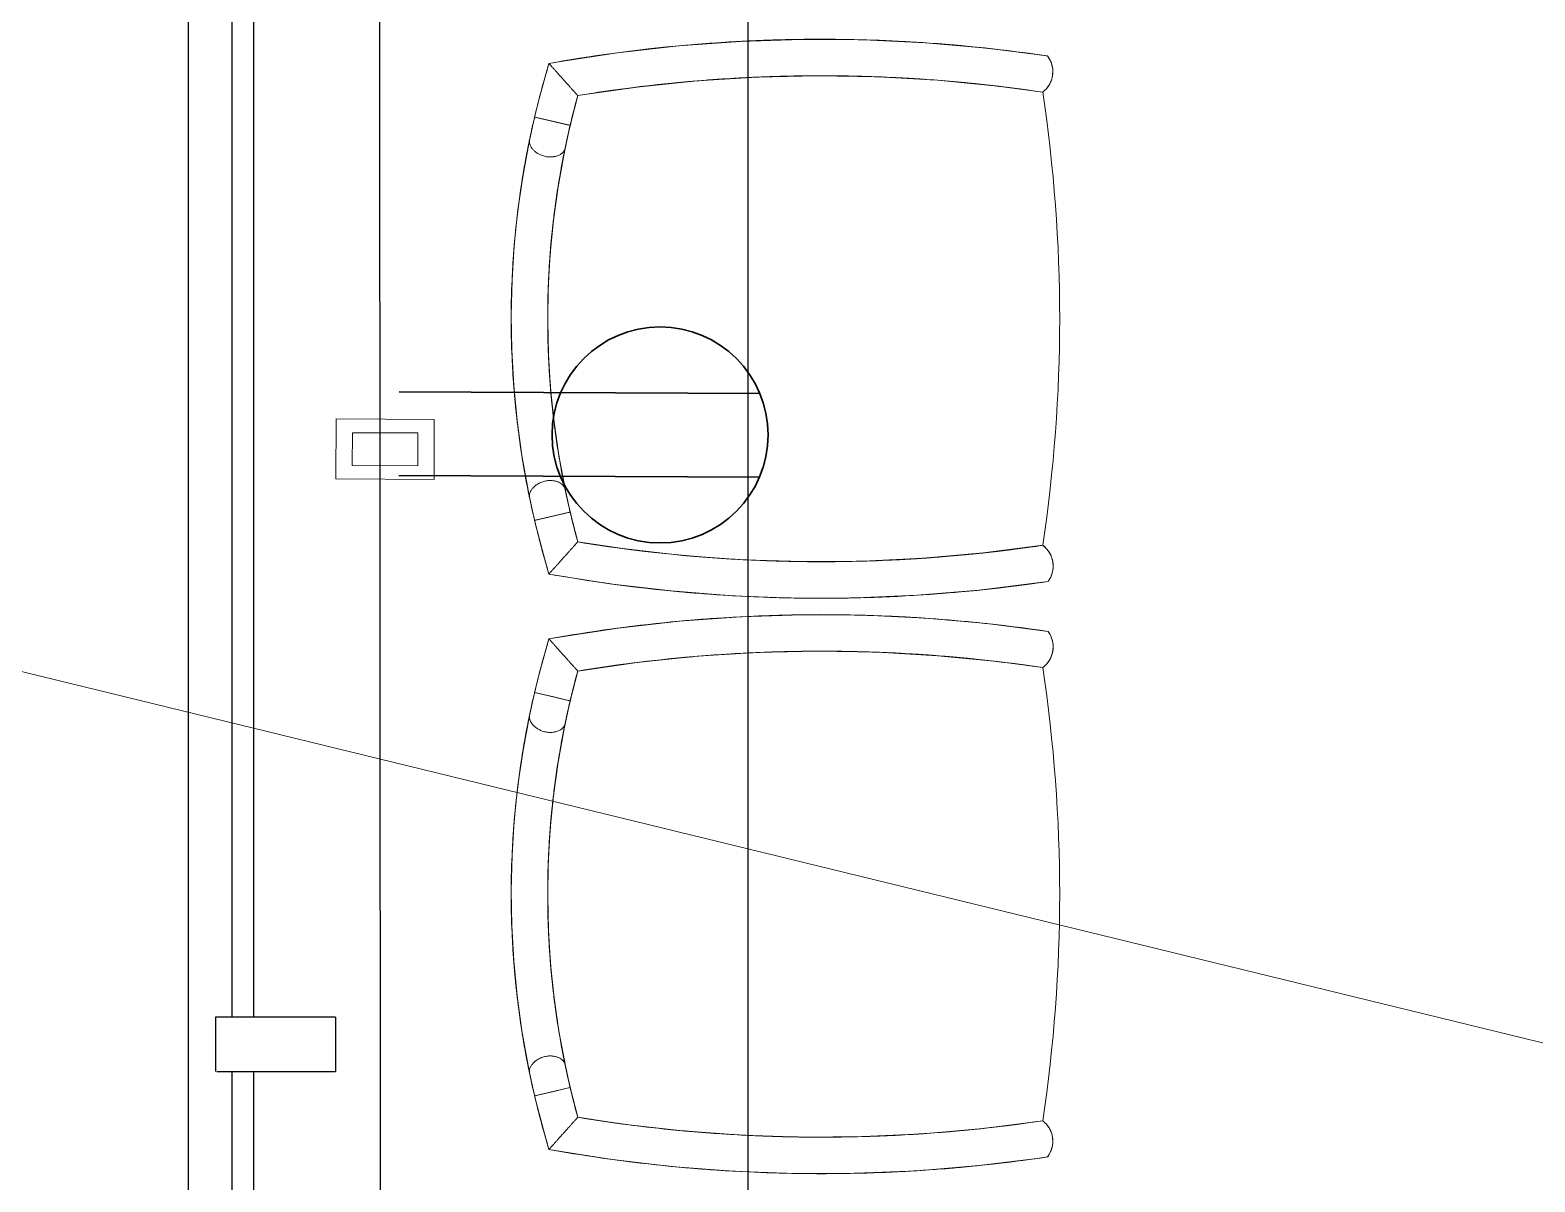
# Model space of a CAD drawing. Header units: inches. Extents: x 25273 to 28081, y 11840 to 13753.
# Drawn here: x 25495.3 to 25564.3, y 12179.2 to 12232 of the extents above; entities that cross this region are included whole.
import ezdxf
from ezdxf.xclip import XClip

# ---------------------------------------------------------------- set-up
doc = ezdxf.new("R2010")
doc.units = ezdxf.units.IN
doc.header["$MEASUREMENT"] = 0
doc.header["$XCLIPFRAME"] = 2
doc.linetypes.add('L1$0$Plaza America BA02$0$CENTER2', pattern=[1.125, 0.75, -0.125, 0.125, -0.125])
doc.linetypes.add('L1$0$SAG 02ATL Ste230PHII$0$CENTER2', pattern=[1.125, 0.75, -0.125, 0.125, -0.125])
for name, color, linetype in [('L1$0$A-Glaz', 92, 'Continuous'), ('L1$0$Plaza America BA02$0$A-Column grid', 252, 'L1$0$Plaza America BA02$0$CENTER2'), ('L1$0$SAG 02ATL Ste230PHII$0$A-Column grid', 252, 'L1$0$SAG 02ATL Ste230PHII$0$CENTER2')]:
    doc.layers.add(name, color=color, linetype=linetype)
for name, color, linetype, lineweight in [('X1$0$A-ANNO-KEYN', 231, 'Continuous', 9), ('X1$0$A-ANNO-NOTE', 131, 'Continuous', 30), ('X1$0$E-ELEC-FIXT', 91, 'Continuous', 9), ('X1$0$I-FURN', 30, 'Continuous', 9), ('X1$0$Plaza America_Tower 1_2nd Floor -REVIT_dwg', 8, 'Continuous', 9)]:
    doc.layers.add(name, color=color, linetype=linetype, lineweight=lineweight)

# ---------------------------------------------------------------- blocks, each defined once
blk = doc.blocks.new('L1')
at = {"layer": 'L1$0$A-Glaz'}
for p, q in [((25502.574, 12295.168), (25502.568, 12150.418)), ((25511.319, 12295.168), (25511.383, 12150.416)), ((25504.574, 12258.793), (25504.574, 12186.793)), ((25505.574, 12258.793), (25505.574, 12186.793)), ((25503.824, 12186.793), (25503.825, 12184.291)), ((25509.324, 12186.793), (25503.824, 12186.793)), ((25509.324, 12186.793), (25509.324, 12184.293)), ((25503.888, 12184.291), (25509.324, 12184.293)), ((25504.574, 12184.292), (25504.574, 12153.418)), ((25505.574, 12184.292), (25505.574, 12153.418))]:
    blk.add_line(p, q, dxfattribs=at)
at = {"layer": 'L1$0$Plaza America BA02$0$A-Column grid'}
blk.add_line((25528.227, 13666.962), (25528.227, 12048.881), dxfattribs=at)
at = {"layer": 'L1$0$SAG 02ATL Ste230PHII$0$A-Column grid', "linetype": 'Continuous'}
blk.add_line((25528.227, 13666.962), (25528.227, 12048.881), dxfattribs=at)
blk = doc.blocks.new('X1$0$F-Chairs1 - Side 05-V53-FIRST FLOOR POWER _ SIGNAL')
at = {"layer": 'X1$0$I-FURN'}
for p, q in [((-9.196, -1.062), (-9.242, -1.073)), ((-8.858, -2.702), (-9.242, -1.073)), ((-9.242, -1.073), (-9.05, -1.887)), ((-9.235, -1.101), (-8.865, -2.674)), ((-8.865, -2.674), (-9.235, -1.101)), ((9.242, -1.073), (8.858, -2.702)), ((9.235, -1.101), (8.863, -2.681)), ((8.863, -2.681), (9.235, -1.101)), ((9.05, -1.887), (9.242, -1.073)), ((9.242, -1.073), (9.196, -1.062)), ((-9.05, -1.887), (-8.865, -2.674)), ((-2.015, -1.726), (-2.068, -1.729)), ((-2.068, -1.729), (-2.015, -1.726)), ((-1.939, -1.722), (-1.877, -1.719)), ((1.877, -1.719), (1.939, -1.722)), ((2.068, -1.729), (2.015, -1.726)), ((2.015, -1.726), (2.068, -1.729)), ((8.863, -2.681), (9.05, -1.887)), ((-10.224, -3.05), (-8.858, -2.702)), ((-8.865, -2.674), (-8.858, -2.702)), ((8.858, -2.702), (8.863, -2.681)), ((8.858, -2.702), (10.224, -3.05)), ((10.988, -18.669), (10.988, -18.666)), ((10.988, -18.666), (10.988, -18.669))]:
    blk.add_line(p, q, dxfattribs=at)
at = {"layer": 'X1$0$I-FURN', "flags": 128}
for points in [[(8.177, -0.838), (6.591, -0.542), (4.995, -0.31), (3.39, -0.143), (1.78, -0.039), (0.167, 0), (-1.446, -0.026), (-3.056, -0.116), (-4.662, -0.27), (-6.261, -0.489), (-7.849, -0.771), (-8.177, -0.838)], [(-9.242, -1.073), (-10.804, -1.474), (-11.695, -1.733)], [(11.695, -1.733), (10.142, -1.296), (9.242, -1.073)], [(-11.695, -1.733), (-12.139, -4.522), (-12.47, -7.326), (-12.689, -10.142), (-12.795, -12.964), (-12.788, -15.788), (-12.669, -18.609), (-12.436, -21.424), (-12.091, -24.227), (-12.036, -24.605)], [(-7.794, -2.467), (-6.273, -2.186), (-4.743, -1.965), (-3.205, -1.806), (-1.661, -1.709), (-0.115, -1.673), (1.431, -1.7), (2.975, -1.788), (4.514, -1.938), (6.046, -2.149), (7.568, -2.421), (7.794, -2.467)], [(12.04, -24.579), (12.399, -21.778), (12.645, -18.965), (12.779, -16.144), (12.8, -13.32), (12.708, -10.498), (12.504, -7.681), (12.187, -4.875), (11.757, -2.084), (11.695, -1.733)], [(-10.381, -24.358), (-10.732, -21.624), (-10.974, -18.877), (-11.106, -16.123), (-11.128, -13.366), (-11.039, -10.611), (-10.84, -7.861), (-10.531, -5.121), (-10.224, -3.05)], [(10.224, -3.05), (10.616, -5.779), (10.898, -8.521), (11.07, -11.273), (11.132, -14.029), (11.084, -16.786), (10.926, -19.539), (10.658, -22.283), (10.381, -24.358)], [(-12.036, -24.605), (-12.011, -24.623), (-11.94, -24.669), (-11.833, -24.726), (-11.696, -24.78), (-11.533, -24.821), (-11.35, -24.838), (-11.157, -24.825)], [(-11.157, -24.825), (-10.968, -24.781), (-10.798, -24.711), (-10.654, -24.625), (-10.539, -24.533), (-10.454, -24.448), (-10.4, -24.383), (-10.381, -24.358)], [(10.381, -24.358), (10.4, -24.383), (10.454, -24.446), (10.54, -24.529), (10.655, -24.619), (10.8, -24.703), (10.97, -24.77), (11.158, -24.812)], [(11.158, -24.812), (11.352, -24.823), (11.536, -24.804), (11.699, -24.761), (11.836, -24.705), (11.943, -24.646), (12.014, -24.598), (12.04, -24.579)]]:
    blk.add_lwpolyline(points, dxfattribs=at)
at = {"layer": 'X1$0$I-FURN'}
for centre, radius, start, end in [((0, -40.335), 40.335, 73.14459, 106.85541), ((0, -40.335), 40.335, 99.35377, 101.59885), ((0, -40.335), 40.335, 97.51775, 99.35377), ((0, -40.335), 40.335, 93.39404, 97.51775), ((0, -40.335), 40.335, 92.51187, 93.39404), ((0, -40.335), 40.335, 87.48813, 92.51187), ((0, -40.335), 40.335, 86.60596, 87.48813), ((0, -40.335), 40.335, 82.48225, 86.60596), ((0, -40.335), 40.335, 80.64623, 82.48225), ((0, -40.335), 40.335, 78.40115, 80.64623), ((0, -40.335), 40.335, 103.24546, 106.85541), ((0, -40.335), 40.335, 102.9888, 103.17895), ((0, -40.335), 40.335, 102.67749, 102.98789), ((0, -40.335), 40.335, 102.24868, 102.6744), ((0, -40.335), 40.335, 101.65333, 102.18837), ((0, -40.335), 40.335, 77.81163, 78.34667), ((0, -40.335), 40.335, 77.3256, 77.75132), ((0, -40.335), 40.335, 77.01211, 77.32251), ((0, -40.335), 40.335, 76.82105, 77.0112), ((0, -40.335), 40.335, 73.14459, 76.75454), ((57.799, -14.206), 70.605, 169.82435, 179.00397), ((57.799, -14.206), 70.605, 169.82435, 173.55311), ((0, -40.335), 38.662, 74.66605, 105.33395), ((0, -40.335), 38.662, 98.14781, 98.34809), ((0, -40.335), 38.662, 98.14781, 98.34809), ((0, -40.335), 38.662, 97.67378, 98.30817), ((0, -40.335), 38.662, 94.04497, 98.14781), ((0, -40.335), 38.662, 94.04497, 98.14781), ((0, -40.335), 38.662, 97.50128, 97.67378), ((0, -40.335), 38.662, 96.83662, 97.50128), ((0, -40.335), 38.662, 94.28666, 96.83662), ((0, -40.335), 38.662, 93.73147, 94.28666), ((0, -40.335), 38.662, 93.117, 94.04497), ((0, -40.335), 38.662, 93.117, 94.04497), ((0, -40.335), 38.662, 93.09719, 93.73147), ((0, -40.335), 38.662, 92.87471, 93.08387), ((0, -40.335), 38.662, 92.75495, 92.98747), ((0, -40.335), 38.662, 92.75495, 92.98747), ((0, -40.335), 38.662, 92.65774, 92.78248), ((0, -40.335), 38.662, 87.24505, 92.75495), ((0, -40.335), 38.662, 87.24505, 92.75495), ((0, -40.335), 38.662, 92.49858, 92.63985), ((0, -40.335), 38.662, 87.51483, 92.48517), ((0, -40.335), 38.662, 87.36015, 87.50142), ((0, -40.335), 38.662, 87.21752, 87.34226), ((0, -40.335), 38.662, 87.01253, 87.24505), ((0, -40.335), 38.662, 87.01253, 87.24505), ((0, -40.335), 38.662, 86.95082, 87.10394), ((0, -40.335), 38.662, 86.26853, 86.90281), ((0, -40.335), 38.662, 85.95503, 86.883), ((0, -40.335), 38.662, 85.95503, 86.883), ((0, -40.335), 38.662, 85.71334, 86.26853), ((0, -40.335), 38.662, 81.85219, 85.95503), ((0, -40.335), 38.662, 81.85219, 85.95503), ((0, -40.335), 38.662, 83.16338, 85.71334), ((0, -40.335), 38.662, 82.49872, 83.16338), ((0, -40.335), 38.662, 82.32622, 82.49872), ((0, -40.335), 38.662, 81.69183, 82.32622), ((0, -40.335), 38.662, 81.65191, 81.85219), ((0, -40.335), 38.662, 81.65191, 81.85219), ((-57.799, -14.206), 70.605, 0.99603, 10.17565), ((-57.799, -14.206), 70.605, 6.451, 10.17565), ((0, -40.335), 38.662, 100.11219, 105.33395), ((0, -40.335), 38.662, 100.11219, 105.33395), ((0, -40.335), 38.662, 103.24546, 105.33395), ((0, -40.335), 38.662, 100.71668, 103.24546), ((0, -40.335), 38.662, 99.32865, 100.71668), ((0, -40.335), 38.662, 99.58009, 100.11219), ((0, -40.335), 38.662, 99.58009, 100.11219), ((0, -40.335), 38.662, 99.32602, 99.58009), ((0, -40.335), 38.662, 99.32602, 99.58009), ((0, -40.335), 38.662, 98.91035, 99.32865), ((0, -40.335), 38.662, 98.97244, 99.32602), ((0, -40.335), 38.662, 99.20037, 99.32602), ((0, -40.335), 38.662, 98.97244, 99.20037), ((0, -40.335), 38.662, 98.34809, 98.97244), ((0, -40.335), 38.662, 98.34809, 98.97244), ((0, -40.335), 38.662, 98.63318, 98.91035), ((0, -40.335), 38.662, 98.30817, 98.63318), ((0, -40.335), 38.662, 81.36682, 81.69183), ((0, -40.335), 38.662, 81.02756, 81.65191), ((0, -40.335), 38.662, 81.02756, 81.65191), ((0, -40.335), 38.662, 81.08965, 81.36682), ((0, -40.335), 38.662, 80.67135, 81.08965), ((0, -40.335), 38.662, 80.67398, 81.02756), ((0, -40.335), 38.662, 80.79963, 81.02756), ((0, -40.335), 38.662, 80.67398, 80.79963), ((0, -40.335), 38.662, 80.41991, 80.67398), ((0, -40.335), 38.662, 80.41991, 80.67398), ((0, -40.335), 38.662, 79.28332, 80.67135), ((0, -40.335), 38.662, 79.88781, 80.41991), ((0, -40.335), 38.662, 79.88781, 80.41991), ((0, -40.335), 38.662, 74.66605, 79.88781), ((0, -40.335), 38.662, 74.66605, 79.88781), ((0, -40.335), 38.662, 76.75454, 79.28332), ((0, -40.335), 38.662, 74.66605, 76.75454), ((57.799, -14.206), 68.932, 170.68555, 178.94943), ((57.799, -14.206), 68.932, 170.68555, 174.96828), ((57.799, -14.206), 68.932, 170.68555, 174.81749), ((57.799, -14.206), 68.932, 170.68555, 174.79891), ((-57.799, -14.206), 68.932, 1.05057, 9.31445), ((-57.799, -14.206), 68.932, 5.03172, 9.31445), ((-57.799, -14.206), 68.932, 5.03172, 9.31445), ((-57.799, -14.206), 68.932, 5.20087, 9.31445), ((57.799, -14.206), 70.605, 173.55332, 177.28193), ((-57.799, -14.206), 70.605, 2.72629, 6.4509), ((57.799, -14.206), 68.932, 174.98081, 176.40402), ((57.799, -14.206), 68.932, 174.98081, 176.40402), ((57.799, -14.206), 68.932, 174.98038, 175.13107), ((57.799, -14.206), 68.932, 174.80686, 174.98038), ((57.799, -14.206), 68.932, 174.81749, 174.96828), ((-57.799, -14.206), 68.932, 5.01953, 5.19293), ((-57.799, -14.206), 68.932, 4.86871, 5.01953), ((-57.799, -14.206), 68.932, 3.59598, 5.01919), ((-57.799, -14.206), 68.932, 3.59598, 5.01919), ((57.799, -14.206), 68.932, 175.13146, 176.40416), ((-57.799, -14.206), 68.932, 3.59571, 4.86854), ((57.799, -14.206), 68.932, 176.40402, 178.94943), ((57.799, -14.206), 68.932, 176.40402, 178.94943), ((57.799, -14.206), 68.932, 176.40416, 178.92047), ((-57.799, -14.206), 68.932, 1.85643, 3.59598), ((-57.799, -14.206), 68.932, 1.85643, 3.59598), ((-57.799, -14.206), 68.932, 1.40712, 3.59571), ((57.799, -14.206), 70.605, 177.28228, 178.87472), ((-57.799, -14.206), 70.605, 359.00156, 2.72616), ((-57.799, -14.206), 68.932, 1.34675, 1.85643), ((-57.799, -14.206), 68.932, 1.34675, 1.85643), ((57.799, -14.206), 70.605, 178.90345, 181.01076), ((57.799, -14.206), 70.605, 179.00397, 188.46918), ((57.799, -14.206), 68.932, 178.94943, 188.46918), ((57.799, -14.206), 68.932, 178.94943, 179.25127), ((57.799, -14.206), 68.932, 178.94943, 179.25127), ((57.799, -14.206), 68.932, 178.96994, 179.25042), ((-57.799, -14.206), 68.932, 351.53082, 1.05057), ((-57.799, -14.206), 68.932, 1.07911, 1.40712), ((-57.799, -14.206), 68.932, 1.05057, 1.34675), ((-57.799, -14.206), 68.932, 1.05057, 1.34675), ((-57.799, -14.206), 68.932, 0.88116, 1.05057), ((-57.799, -14.206), 68.932, 0.88116, 1.05057), ((-57.799, -14.206), 68.932, 0.74938, 1.02966), ((-57.799, -14.206), 70.605, 351.53082, 0.99603), ((57.799, -14.206), 68.932, 179.25127, 182.33188), ((57.799, -14.206), 68.932, 179.25127, 182.33188), ((57.799, -14.206), 68.932, 179.57736, 179.70845), ((57.799, -14.206), 68.932, 179.25042, 179.54756), ((-57.799, -14.206), 68.932, 0.74873, 0.84895), ((-57.799, -14.206), 68.932, 0.74873, 0.84895), ((-57.799, -14.206), 68.932, 0.42286, 0.74938), ((-57.799, -14.206), 68.932, 0.19122, 0.74873), ((-57.799, -14.206), 68.932, 0.19122, 0.74873), ((-57.799, -14.206), 68.932, 359.73817, 0.42264), ((57.799, -14.206), 68.932, 179.70845, 182.3298), ((-57.799, -14.206), 68.932, 357.66812, 0.19122), ((-57.799, -14.206), 68.932, 357.66812, 0.19122), ((-57.799, -14.206), 68.932, 357.66849, 359.73817), ((57.799, -14.206), 70.605, 181.01125, 184.73961), ((-57.799, -14.206), 70.605, 355.27682, 359.00142), ((57.799, -14.206), 68.932, 182.3298, 183.71161), ((57.799, -14.206), 68.932, 182.33188, 183.62751), ((57.799, -14.206), 68.932, 182.33188, 183.62751), ((-57.799, -14.206), 68.932, 356.28775, 357.66849), ((-57.799, -14.206), 68.932, 356.32675, 357.66812), ((-57.799, -14.206), 68.932, 356.32675, 357.66812), ((57.799, -14.206), 68.932, 183.62751, 183.85438), ((57.799, -14.206), 68.932, 183.62751, 183.85438), ((57.799, -14.206), 68.932, 183.72166, 183.85993), ((57.799, -14.206), 68.932, 183.86069, 188.46918), ((57.799, -14.206), 68.932, 183.86069, 188.46918), ((57.799, -14.206), 68.932, 183.86444, 184.02236), ((57.799, -14.206), 68.932, 184.02327, 184.2414), ((57.799, -14.206), 68.932, 184.2414, 188.46918), ((-57.799, -14.206), 68.932, 351.53082, 356.13931), ((-57.799, -14.206), 68.932, 351.53082, 356.13931), ((-57.799, -14.206), 68.932, 351.53082, 355.97673), ((-57.799, -14.206), 68.932, 355.97699, 356.13974), ((-57.799, -14.206), 68.932, 356.13974, 356.27773), ((-57.799, -14.206), 68.932, 356.13931, 356.25766), ((-57.799, -14.206), 68.932, 356.13931, 356.25766), ((57.799, -14.206), 70.605, 184.74021, 188.46918), ((-57.799, -14.206), 70.605, 351.55193, 355.27667), ((-11.331, -23.657), 1.181, 233.3697, 323.56865), ((-11.331, -23.657), 1.181, 234.77955, 238.71788), ((-11.331, -23.657), 1.181, 238.72535, 244.75805), ((-11.331, -23.657), 1.181, 247.19774, 251.83552), ((-11.331, -23.657), 1.181, 251.85542, 258.06389), ((-11.331, -23.657), 1.181, 260.1402, 269.05973), ((-11.331, -23.657), 1.181, 274.08568, 278.51039), ((-11.331, -23.657), 1.181, 278.52817, 282.86212), ((-11.331, -23.657), 1.181, 287.97577, 296.86899), ((-11.331, -23.657), 1.181, 298.8314, 305.14921), ((-11.331, -23.657), 1.181, 305.17348, 309.73653), ((-11.331, -23.657), 1.181, 312.22703, 318.25956), ((-11.331, -23.657), 1.181, 318.27425, 322.17824), ((0, 44.544), 69.68, 261.43212, 278.56788), ((0, 44.544), 69.68, 261.43212, 278.56788), ((0, 44.544), 69.68, 261.43212, 278.56788), ((11.32, -23.642), 1.181, 217.31497, 307.52747), ((11.32, -23.642), 1.181, 218.68488, 222.53793), ((11.32, -23.642), 1.181, 222.53959, 228.51109), ((11.32, -23.642), 1.181, 231.17288, 235.54281), ((11.32, -23.642), 1.181, 235.54981, 243.08997), ((11.32, -23.642), 1.181, 243.80536, 252.68118), ((11.32, -23.642), 1.181, 257.97688, 262.10711), ((11.32, -23.642), 1.181, 262.11736, 266.80391), ((11.32, -23.642), 1.181, 271.6031, 280.54776), ((11.32, -23.642), 1.181, 282.95037, 288.86495), ((11.32, -23.642), 1.181, 288.88336, 293.73193), ((11.32, -23.642), 1.181, 295.98563, 302.08638), ((11.32, -23.642), 1.181, 302.10845, 306.09567)]:
    blk.add_arc(centre, radius, start, end, dxfattribs=at)
for points, knots in [([(-9.242, -1.073), (-9.241, -1.073), (-9.21, -1.066), (-9.058, -1.03), (-8.742, -0.958), (-8.385, -0.881), (-8.177, -0.838)], [0, 0, 0, 0, 0.2, 0.4, 0.7, 1, 1, 1, 1]), ([(-8.177, -0.838), (-8.11, -0.825), (-8.002, -0.838), (-7.863, -0.912), (-7.786, -0.97), (-7.727, -1.022), (-7.68, -1.072), (-7.644, -1.116), (-7.61, -1.163), (-7.567, -1.227), (-7.521, -1.312), (-7.483, -1.399), (-7.452, -1.494), (-7.428, -1.594), (-7.415, -1.685), (-7.41, -1.768), (-7.412, -1.846), (-7.419, -1.921), (-7.429, -1.991), (-7.445, -2.056), (-7.465, -2.119), (-7.489, -2.177), (-7.523, -2.247), (-7.574, -2.323), (-7.665, -2.417), (-7.74, -2.455), (-7.794, -2.467)], [-1, -1, -1, -1, -0.861111, -0.791667, -0.756944, -0.722222, -0.6875, -0.670139, -0.652778, -0.618056, -0.583333, -0.548611, -0.513889, -0.479167, -0.444444, -0.416667, -0.388889, -0.361111, -0.333333, -0.305556, -0.277778, -0.25, -0.222222, -0.166667, -0.111111, 0, 0, 0, 0]), ([(7.794, -2.467), (7.727, -2.453), (7.635, -2.398), (7.539, -2.275), (7.495, -2.191), (7.465, -2.119), (7.444, -2.054), (7.431, -1.999), (7.422, -1.942), (7.413, -1.865), (7.41, -1.768), (7.416, -1.673), (7.432, -1.574), (7.458, -1.474), (7.488, -1.387), (7.521, -1.312), (7.558, -1.244), (7.598, -1.18), (7.639, -1.122), (7.682, -1.07), (7.727, -1.023), (7.774, -0.98), (7.836, -0.931), (7.915, -0.882), (8.039, -0.832), (8.123, -0.827), (8.177, -0.838)], [-1, -1, -1, -1, -0.861111, -0.791667, -0.756944, -0.722222, -0.6875, -0.670139, -0.652778, -0.618056, -0.583333, -0.548611, -0.513889, -0.479167, -0.444444, -0.416667, -0.388889, -0.361111, -0.333333, -0.305556, -0.277778, -0.25, -0.222222, -0.166667, -0.111111, 0, 0, 0, 0]), ([(8.177, -0.838), (8.316, -0.866), (8.567, -0.92), (8.914, -0.997), (9.173, -1.057), (9.24, -1.073), (9.242, -1.073)], [0, 0, 0, 0, 0.2, 0.4, 0.7, 1, 1, 1, 1]), ([(-11.695, -1.733), (-11.696, -1.734), (-11.686, -1.742), (-11.654, -1.77), (-11.617, -1.803), (-11.584, -1.832), (-11.546, -1.866), (-11.511, -1.897), (-11.481, -1.923), (-11.451, -1.95), (-11.41, -1.987), (-11.359, -2.033), (-11.306, -2.08), (-11.251, -2.129), (-11.194, -2.18), (-11.137, -2.232), (-11.078, -2.284), (-11.018, -2.336), (-10.959, -2.39), (-10.9, -2.443), (-10.841, -2.495), (-10.782, -2.548), (-10.725, -2.6), (-10.669, -2.651), (-10.613, -2.699), (-10.56, -2.747), (-10.509, -2.793), (-10.461, -2.837), (-10.416, -2.877), (-10.374, -2.914), (-10.336, -2.948), (-10.303, -2.979), (-10.275, -3.004), (-10.253, -3.023), (-10.231, -3.042), (-10.224, -3.049), (-10.224, -3.05)], [-1, -1, -1, -1, -0.944444, -0.888889, -0.861111, -0.833333, -0.805556, -0.777778, -0.763889, -0.75, -0.722222, -0.694444, -0.666667, -0.638889, -0.611111, -0.583333, -0.555556, -0.527778, -0.5, -0.472222, -0.444444, -0.416667, -0.388889, -0.361111, -0.333333, -0.305556, -0.277778, -0.25, -0.222222, -0.194444, -0.166667, -0.138889, -0.111111, -0.083333, -0.055556, 0, 0, 0, 0]), ([(10.224, -3.05), (10.224, -3.049), (10.231, -3.042), (10.253, -3.023), (10.275, -3.004), (10.303, -2.979), (10.336, -2.948), (10.374, -2.914), (10.409, -2.883), (10.438, -2.857), (10.469, -2.83), (10.509, -2.793), (10.56, -2.747), (10.613, -2.699), (10.669, -2.651), (10.725, -2.6), (10.782, -2.548), (10.841, -2.495), (10.9, -2.443), (10.959, -2.389), (11.018, -2.336), (11.078, -2.284), (11.137, -2.231), (11.194, -2.18), (11.251, -2.129), (11.306, -2.08), (11.359, -2.033), (11.41, -1.987), (11.459, -1.943), (11.504, -1.903), (11.546, -1.866), (11.584, -1.832), (11.617, -1.803), (11.654, -1.77), (11.686, -1.742), (11.696, -1.734), (11.695, -1.733)], [-1, -1, -1, -1, -0.944444, -0.916667, -0.888889, -0.861111, -0.833333, -0.805556, -0.777778, -0.763889, -0.75, -0.722222, -0.694444, -0.666667, -0.638889, -0.611111, -0.583333, -0.555556, -0.527778, -0.5, -0.472222, -0.444444, -0.416667, -0.388889, -0.361111, -0.333333, -0.305556, -0.277778, -0.25, -0.222222, -0.194444, -0.166667, -0.138889, -0.111111, -0.055556, 0, 0, 0, 0]), ([(-7.794, -2.467), (-7.932, -2.495), (-8.183, -2.549), (-8.53, -2.626), (-8.79, -2.686), (-8.857, -2.701), (-8.858, -2.702)], [0, 0, 0, 0, 0.2, 0.4, 0.7, 1, 1, 1, 1]), ([(8.858, -2.702), (8.857, -2.701), (8.827, -2.694), (8.674, -2.659), (8.359, -2.587), (8.002, -2.51), (7.794, -2.467)], [0, 0, 0, 0, 0.2, 0.4, 0.7, 1, 1, 1, 1])]:
    blk.add_open_spline(points, degree=3, knots=knots, dxfattribs=at)
blk = doc.blocks.new('X1$0$F-Chairs1 - Side 05-V54-FIRST FLOOR POWER _ SIGNAL')
at = {"layer": 'X1$0$I-FURN'}
for p, q in [((10.988, 18.666), (10.988, 18.669)), ((10.988, 18.669), (10.988, 18.666)), ((-8.858, 2.702), (-10.224, 3.05)), ((10.224, 3.05), (8.858, 2.702)), ((-9.242, 1.073), (-8.858, 2.702)), ((-8.865, 2.674), (-9.235, 1.101)), ((-9.235, 1.101), (-8.865, 2.674)), ((-8.865, 2.674), (-9.05, 1.887)), ((-8.858, 2.702), (-8.865, 2.674)), ((8.863, 2.681), (8.858, 2.702)), ((8.858, 2.702), (9.242, 1.073)), ((9.05, 1.887), (8.863, 2.681)), ((8.863, 2.681), (9.235, 1.101)), ((9.235, 1.101), (8.863, 2.681)), ((-9.05, 1.887), (-9.242, 1.073)), ((-2.068, 1.729), (-2.015, 1.726)), ((-2.015, 1.726), (-2.068, 1.729)), ((-1.877, 1.719), (-1.939, 1.722)), ((1.939, 1.722), (1.877, 1.719)), ((2.015, 1.726), (2.068, 1.729)), ((2.068, 1.729), (2.015, 1.726)), ((9.242, 1.073), (9.05, 1.887)), ((-9.242, 1.073), (-9.196, 1.062)), ((9.196, 1.062), (9.242, 1.073))]:
    blk.add_line(p, q, dxfattribs=at)
at = {"layer": 'X1$0$I-FURN', "flags": 128}
for points in [[(-11.157, 24.825), (-11.35, 24.838), (-11.533, 24.821), (-11.696, 24.78), (-11.833, 24.726), (-11.94, 24.669), (-12.011, 24.623), (-12.036, 24.605)], [(-12.036, 24.605), (-12.396, 21.804), (-12.644, 18.991), (-12.779, 16.17), (-12.801, 13.346), (-12.71, 10.524), (-12.506, 7.707), (-12.19, 4.901), (-11.762, 2.109), (-11.695, 1.733)], [(-10.381, 24.358), (-10.4, 24.383), (-10.454, 24.448), (-10.539, 24.533), (-10.654, 24.625), (-10.798, 24.711), (-10.968, 24.781), (-11.157, 24.825)], [(-10.224, 3.05), (-10.616, 5.779), (-10.898, 8.521), (-11.07, 11.273), (-11.132, 14.029), (-11.084, 16.786), (-10.926, 19.539), (-10.658, 22.283), (-10.381, 24.358)], [(10.381, 24.358), (10.732, 21.624), (10.974, 18.877), (11.106, 16.123), (11.128, 13.366), (11.039, 10.611), (10.84, 7.861), (10.531, 5.121), (10.224, 3.05)], [(11.158, 24.812), (10.97, 24.77), (10.8, 24.703), (10.655, 24.619), (10.54, 24.529), (10.454, 24.446), (10.4, 24.383), (10.381, 24.358)], [(12.04, 24.579), (12.014, 24.598), (11.943, 24.646), (11.836, 24.705), (11.699, 24.761), (11.536, 24.804), (11.352, 24.823), (11.158, 24.812)], [(11.695, 1.733), (12.139, 4.522), (12.47, 7.326), (12.689, 10.142), (12.795, 12.964), (12.788, 15.788), (12.669, 18.609), (12.436, 21.424), (12.091, 24.227), (12.04, 24.579)], [(7.794, 2.467), (6.273, 2.186), (4.743, 1.965), (3.205, 1.806), (1.661, 1.709), (0.115, 1.673), (-1.431, 1.7), (-2.975, 1.788), (-4.514, 1.938), (-6.046, 2.149), (-7.568, 2.421), (-7.794, 2.467)], [(-11.695, 1.733), (-10.142, 1.296), (-9.242, 1.073)], [(9.242, 1.073), (10.804, 1.474), (11.695, 1.733)], [(-8.177, 0.838), (-6.591, 0.542), (-4.995, 0.31), (-3.39, 0.143), (-1.78, 0.039), (-0.167, 0), (1.446, 0.026), (3.056, 0.116), (4.662, 0.27), (6.261, 0.489), (7.849, 0.771), (8.177, 0.838)]]:
    blk.add_lwpolyline(points, dxfattribs=at)
at = {"layer": 'X1$0$I-FURN'}
for centre, radius, start, end in [((-11.331, 23.657), 1.181, 36.43135, 126.6303), ((-11.331, 23.657), 1.181, 90.94027, 99.8598), ((-11.331, 23.657), 1.181, 81.48961, 85.91432), ((0, -44.544), 69.68, 81.43212, 98.56788), ((0, -44.544), 69.68, 81.43212, 98.56788), ((0, -44.544), 69.68, 81.43212, 98.56788), ((57.799, 14.206), 70.605, 171.53082, 180.99603), ((57.799, 14.206), 70.605, 171.53082, 175.25979), ((-11.331, 23.657), 1.181, 121.28212, 125.22045), ((-11.331, 23.657), 1.181, 115.24195, 121.27465), ((-11.331, 23.657), 1.181, 108.16448, 112.80226), ((-11.331, 23.657), 1.181, 101.93611, 108.14458), ((-11.331, 23.657), 1.181, 77.13788, 81.47183), ((57.799, 14.206), 68.932, 171.53082, 181.05057), ((57.799, 14.206), 68.932, 171.53082, 176.13931), ((57.799, 14.206), 68.932, 171.53082, 176.13931), ((-11.331, 23.657), 1.181, 63.13101, 72.02423), ((57.799, 14.206), 68.932, 171.53082, 175.7586), ((-11.331, 23.657), 1.181, 54.85079, 61.1686), ((-11.331, 23.657), 1.181, 50.26347, 54.82652), ((-11.331, 23.657), 1.181, 41.74044, 47.77297), ((-11.331, 23.657), 1.181, 37.82176, 41.72575), ((11.32, 23.642), 1.181, 52.47253, 142.68503), ((-57.799, 14.206), 68.932, 358.94943, 8.46918), ((-57.799, 14.206), 68.932, 3.86069, 8.46918), ((-57.799, 14.206), 68.932, 3.86069, 8.46918), ((-57.799, 14.206), 68.932, 4.02327, 8.46918), ((11.32, 23.642), 1.181, 137.46207, 141.31512), ((11.32, 23.642), 1.181, 131.48891, 137.46041), ((11.32, 23.642), 1.181, 124.45719, 128.82712), ((11.32, 23.642), 1.181, 116.91003, 124.45019), ((11.32, 23.642), 1.181, 107.31882, 116.19464), ((11.32, 23.642), 1.181, 97.89289, 102.02312), ((11.32, 23.642), 1.181, 93.19609, 97.88264), ((11.32, 23.642), 1.181, 79.45224, 88.3969), ((11.32, 23.642), 1.181, 71.13505, 77.04963), ((11.32, 23.642), 1.181, 66.26807, 71.11664), ((11.32, 23.642), 1.181, 57.91362, 64.01437), ((11.32, 23.642), 1.181, 53.90433, 57.89155), ((-57.799, 14.206), 70.605, 359.00397, 8.46918), ((-57.799, 14.206), 70.605, 4.72333, 8.44807), ((57.799, 14.206), 70.605, 175.26039, 178.98875), ((-57.799, 14.206), 70.605, 0.99858, 4.72318), ((57.799, 14.206), 68.932, 176.28839, 177.6702), ((57.799, 14.206), 68.932, 176.14562, 176.37249), ((57.799, 14.206), 68.932, 176.14562, 176.37249), ((57.799, 14.206), 68.932, 176.14007, 176.27834), ((57.799, 14.206), 68.932, 175.97764, 176.13556), ((57.799, 14.206), 68.932, 175.7586, 175.97673), ((-57.799, 14.206), 68.932, 3.86026, 4.02301), ((-57.799, 14.206), 68.932, 3.74234, 3.86069), ((-57.799, 14.206), 68.932, 3.74234, 3.86069), ((-57.799, 14.206), 68.932, 3.72227, 3.86026), ((-57.799, 14.206), 68.932, 2.33151, 3.71225), ((-57.799, 14.206), 68.932, 2.33188, 3.67325), ((-57.799, 14.206), 68.932, 2.33188, 3.67325), ((57.799, 14.206), 68.932, 176.37249, 177.66812), ((57.799, 14.206), 68.932, 176.37249, 177.66812), ((57.799, 14.206), 68.932, 177.66812, 180.74873), ((57.799, 14.206), 68.932, 177.66812, 180.74873), ((57.799, 14.206), 68.932, 177.6702, 180.29155), ((-57.799, 14.206), 68.932, 359.80878, 2.33188), ((-57.799, 14.206), 68.932, 359.80878, 2.33188), ((-57.799, 14.206), 68.932, 0.26183, 2.33151), ((57.799, 14.206), 70.605, 178.98924, 181.09655), ((-57.799, 14.206), 70.605, 357.27384, 0.99844), ((-57.799, 14.206), 68.932, 359.57736, 0.26183), ((57.799, 14.206), 68.932, 180.29155, 180.42264), ((-57.799, 14.206), 68.932, 359.25127, 359.80878), ((-57.799, 14.206), 68.932, 359.25127, 359.80878), ((57.799, 14.206), 68.932, 180.45244, 180.74958), ((57.799, 14.206), 68.932, 180.74873, 181.05057), ((57.799, 14.206), 68.932, 180.74873, 181.05057), ((57.799, 14.206), 68.932, 180.74958, 181.03006), ((-57.799, 14.206), 68.932, 358.94943, 359.11884), ((-57.799, 14.206), 68.932, 358.94943, 359.11884), ((-57.799, 14.206), 68.932, 358.97034, 359.25062), ((-57.799, 14.206), 68.932, 359.15105, 359.25127), ((-57.799, 14.206), 68.932, 359.15105, 359.25127), ((-57.799, 14.206), 68.932, 359.25062, 359.57714), ((57.799, 14.206), 70.605, 180.99603, 190.17565), ((57.799, 14.206), 70.605, 181.12528, 182.71772), ((57.799, 14.206), 68.932, 181.05057, 189.31445), ((57.799, 14.206), 68.932, 181.05057, 183.59598), ((57.799, 14.206), 68.932, 181.05057, 183.59598), ((57.799, 14.206), 68.932, 181.07953, 183.59584), ((-57.799, 14.206), 68.932, 350.68555, 358.94943), ((-57.799, 14.206), 68.932, 356.40429, 358.59288), ((-57.799, 14.206), 68.932, 358.14357, 358.65325), ((-57.799, 14.206), 68.932, 358.14357, 358.65325), ((-57.799, 14.206), 68.932, 358.59288, 358.92089), ((-57.799, 14.206), 68.932, 358.65325, 358.94943), ((-57.799, 14.206), 68.932, 358.65325, 358.94943), ((-57.799, 14.206), 70.605, 349.82435, 359.00397), ((-57.799, 14.206), 68.932, 356.40402, 358.14357), ((-57.799, 14.206), 68.932, 356.40402, 358.14357), ((57.799, 14.206), 70.605, 182.71807, 186.44668), ((-57.799, 14.206), 70.605, 353.5491, 357.27371), ((57.799, 14.206), 68.932, 183.59598, 185.01919), ((57.799, 14.206), 68.932, 183.59598, 185.01919), ((57.799, 14.206), 68.932, 183.59584, 184.86854), ((-57.799, 14.206), 68.932, 354.98081, 356.40402), ((-57.799, 14.206), 68.932, 354.98081, 356.40402), ((-57.799, 14.206), 68.932, 355.13146, 356.40429), ((57.799, 14.206), 68.932, 184.86893, 185.01962), ((-57.799, 14.206), 68.932, 354.98047, 355.13129), ((57.799, 14.206), 68.932, 185.01962, 185.19314), ((57.799, 14.206), 68.932, 185.03172, 189.31445), ((57.799, 14.206), 68.932, 185.03172, 189.31445), ((57.799, 14.206), 68.932, 185.20109, 189.31445), ((-57.799, 14.206), 68.932, 350.68555, 354.96828), ((-57.799, 14.206), 68.932, 350.68555, 354.81749), ((-57.799, 14.206), 68.932, 350.68555, 354.79913), ((-57.799, 14.206), 68.932, 354.80707, 354.98047), ((-57.799, 14.206), 68.932, 354.81749, 354.96828), ((57.799, 14.206), 70.605, 186.44689, 190.17565), ((-57.799, 14.206), 70.605, 349.82435, 353.549), ((0, 40.335), 38.662, 254.66605, 285.33395), ((0, 40.335), 38.662, 254.66605, 259.88781), ((0, 40.335), 38.662, 254.66605, 259.88781), ((0, 40.335), 38.662, 254.66605, 256.75454), ((0, 40.335), 38.662, 280.11219, 285.33395), ((0, 40.335), 38.662, 280.11219, 285.33395), ((0, 40.335), 38.662, 283.24546, 285.33395), ((0, 40.335), 38.662, 256.75454, 259.28332), ((0, 40.335), 38.662, 259.28332, 260.67135), ((0, 40.335), 38.662, 259.88781, 260.41991), ((0, 40.335), 38.662, 259.88781, 260.41991), ((0, 40.335), 38.662, 260.41991, 260.67398), ((0, 40.335), 38.662, 260.41991, 260.67398), ((0, 40.335), 38.662, 260.67135, 261.08965), ((0, 40.335), 38.662, 260.67398, 261.02756), ((0, 40.335), 38.662, 260.67398, 261.02756), ((0, 40.335), 38.662, 261.02756, 261.65191), ((0, 40.335), 38.662, 261.02756, 261.65191), ((0, 40.335), 38.662, 261.08965, 261.36682), ((0, 40.335), 38.662, 261.36682, 261.69183), ((0, 40.335), 38.662, 261.65191, 261.85219), ((0, 40.335), 38.662, 261.65191, 261.85219), ((0, 40.335), 38.662, 261.69183, 262.32622), ((0, 40.335), 38.662, 277.67378, 278.30817), ((0, 40.335), 38.662, 278.14781, 278.34809), ((0, 40.335), 38.662, 278.14781, 278.34809), ((0, 40.335), 38.662, 278.30817, 278.63318), ((0, 40.335), 38.662, 278.34809, 278.97244), ((0, 40.335), 38.662, 278.34809, 278.97244), ((0, 40.335), 38.662, 278.63318, 278.91035), ((0, 40.335), 38.662, 278.91035, 279.32865), ((0, 40.335), 38.662, 278.97244, 279.32602), ((0, 40.335), 38.662, 278.97244, 279.32602), ((0, 40.335), 38.662, 279.32602, 279.58009), ((0, 40.335), 38.662, 279.32602, 279.58009), ((0, 40.335), 38.662, 279.32865, 280.71668), ((0, 40.335), 38.662, 279.58009, 280.11219), ((0, 40.335), 38.662, 279.58009, 280.11219), ((0, 40.335), 38.662, 280.71668, 283.24546), ((0, 40.335), 40.335, 253.14459, 286.85541), ((0, 40.335), 40.335, 253.14459, 256.75454), ((0, 40.335), 38.662, 261.85219, 265.95503), ((0, 40.335), 38.662, 261.85219, 265.95503), ((0, 40.335), 38.662, 262.32622, 262.49872), ((0, 40.335), 38.662, 262.49872, 263.16338), ((0, 40.335), 38.662, 263.16338, 265.71334), ((0, 40.335), 38.662, 265.71334, 266.26853), ((0, 40.335), 38.662, 265.95503, 266.883), ((0, 40.335), 38.662, 265.95503, 266.883), ((0, 40.335), 38.662, 266.26853, 266.90281), ((0, 40.335), 38.662, 266.95082, 267.12529), ((0, 40.335), 38.662, 267.01253, 267.24505), ((0, 40.335), 38.662, 267.01253, 267.24505), ((0, 40.335), 38.662, 267.21752, 267.34226), ((0, 40.335), 38.662, 267.24505, 272.75495), ((0, 40.335), 38.662, 267.24505, 272.75495), ((0, 40.335), 38.662, 267.36015, 267.50142), ((0, 40.335), 38.662, 267.51483, 272.48517), ((0, 40.335), 38.662, 272.49858, 272.63985), ((0, 40.335), 38.662, 272.65774, 272.78248), ((0, 40.335), 38.662, 272.75495, 272.98747), ((0, 40.335), 38.662, 272.75495, 272.98747), ((0, 40.335), 38.662, 272.87471, 273.08387), ((0, 40.335), 38.662, 273.09719, 273.73147), ((0, 40.335), 38.662, 273.117, 274.04497), ((0, 40.335), 38.662, 273.117, 274.04497), ((0, 40.335), 38.662, 273.73147, 274.28666), ((0, 40.335), 38.662, 274.04497, 278.14781), ((0, 40.335), 38.662, 274.04497, 278.14781), ((0, 40.335), 38.662, 274.28666, 276.83662), ((0, 40.335), 38.662, 276.83662, 277.50128), ((0, 40.335), 38.662, 277.50128, 277.67378), ((0, 40.335), 40.335, 283.24546, 286.85541), ((0, 40.335), 40.335, 256.82105, 257.0112), ((0, 40.335), 40.335, 257.01211, 257.32251), ((0, 40.335), 40.335, 257.3256, 257.75132), ((0, 40.335), 40.335, 257.81163, 258.34667), ((0, 40.335), 40.335, 258.40115, 260.64623), ((0, 40.335), 40.335, 279.35377, 281.59885), ((0, 40.335), 40.335, 281.65333, 282.18837), ((0, 40.335), 40.335, 282.24868, 282.6744), ((0, 40.335), 40.335, 282.67749, 282.9835), ((0, 40.335), 40.335, 282.9888, 283.17895), ((0, 40.335), 40.335, 260.64623, 262.48225), ((0, 40.335), 40.335, 262.48225, 266.60596), ((0, 40.335), 40.335, 266.60596, 267.48813), ((0, 40.335), 40.335, 267.48813, 272.51187), ((0, 40.335), 40.335, 272.51187, 273.39404), ((0, 40.335), 40.335, 273.39404, 277.51775), ((0, 40.335), 40.335, 277.51775, 279.35377)]:
    blk.add_arc(centre, radius, start, end, dxfattribs=at)
for points, knots in [([(-10.224, 3.05), (-10.224, 3.049), (-10.231, 3.042), (-10.253, 3.023), (-10.275, 3.004), (-10.303, 2.979), (-10.336, 2.948), (-10.374, 2.914), (-10.409, 2.883), (-10.438, 2.857), (-10.469, 2.83), (-10.509, 2.793), (-10.56, 2.747), (-10.613, 2.699), (-10.669, 2.651), (-10.725, 2.6), (-10.782, 2.548), (-10.841, 2.495), (-10.9, 2.443), (-10.959, 2.39), (-11.018, 2.336), (-11.078, 2.284), (-11.137, 2.232), (-11.194, 2.18), (-11.251, 2.129), (-11.306, 2.08), (-11.359, 2.033), (-11.41, 1.987), (-11.459, 1.943), (-11.504, 1.903), (-11.546, 1.866), (-11.584, 1.832), (-11.617, 1.803), (-11.654, 1.77), (-11.686, 1.742), (-11.696, 1.734), (-11.695, 1.733)], [-1, -1, -1, -1, -0.944444, -0.916667, -0.888889, -0.861111, -0.833333, -0.805556, -0.777778, -0.763889, -0.75, -0.722222, -0.694444, -0.666667, -0.638889, -0.611111, -0.583333, -0.555556, -0.527778, -0.5, -0.472222, -0.444444, -0.416667, -0.388889, -0.361111, -0.333333, -0.305556, -0.277778, -0.25, -0.222222, -0.194444, -0.166667, -0.138889, -0.111111, -0.055556, 0, 0, 0, 0]), ([(11.695, 1.733), (11.696, 1.734), (11.686, 1.742), (11.654, 1.77), (11.617, 1.803), (11.584, 1.832), (11.546, 1.866), (11.511, 1.897), (11.481, 1.923), (11.451, 1.95), (11.41, 1.987), (11.359, 2.033), (11.306, 2.08), (11.251, 2.129), (11.194, 2.18), (11.137, 2.231), (11.078, 2.284), (11.018, 2.336), (10.959, 2.389), (10.9, 2.443), (10.841, 2.495), (10.782, 2.548), (10.725, 2.6), (10.669, 2.651), (10.613, 2.699), (10.56, 2.747), (10.509, 2.793), (10.461, 2.837), (10.416, 2.877), (10.374, 2.914), (10.336, 2.948), (10.303, 2.979), (10.275, 3.004), (10.253, 3.023), (10.231, 3.042), (10.224, 3.049), (10.224, 3.05)], [-1, -1, -1, -1, -0.944444, -0.888889, -0.861111, -0.833333, -0.805556, -0.777778, -0.763889, -0.75, -0.722222, -0.694444, -0.666667, -0.638889, -0.611111, -0.583333, -0.555556, -0.527778, -0.5, -0.472222, -0.444444, -0.416667, -0.388889, -0.361111, -0.333333, -0.305556, -0.277778, -0.25, -0.222222, -0.194444, -0.166667, -0.138889, -0.111111, -0.083333, -0.055556, 0, 0, 0, 0]), ([(-8.858, 2.702), (-8.857, 2.701), (-8.827, 2.694), (-8.674, 2.659), (-8.359, 2.587), (-8.002, 2.51), (-7.794, 2.467)], [0, 0, 0, 0, 0.2, 0.4, 0.7, 1, 1, 1, 1]), ([(-7.794, 2.467), (-7.727, 2.453), (-7.635, 2.398), (-7.539, 2.275), (-7.495, 2.191), (-7.465, 2.119), (-7.444, 2.054), (-7.431, 1.999), (-7.422, 1.942), (-7.413, 1.865), (-7.41, 1.768), (-7.416, 1.673), (-7.432, 1.574), (-7.458, 1.474), (-7.488, 1.387), (-7.521, 1.312), (-7.558, 1.244), (-7.598, 1.18), (-7.639, 1.122), (-7.682, 1.07), (-7.727, 1.023), (-7.774, 0.98), (-7.836, 0.931), (-7.915, 0.882), (-8.039, 0.832), (-8.123, 0.827), (-8.177, 0.838)], [-1, -1, -1, -1, -0.861111, -0.791667, -0.756944, -0.722222, -0.6875, -0.670139, -0.652778, -0.618056, -0.583333, -0.548611, -0.513889, -0.479167, -0.444444, -0.416667, -0.388889, -0.361111, -0.333333, -0.305556, -0.277778, -0.25, -0.222222, -0.166667, -0.111111, 0, 0, 0, 0]), ([(8.177, 0.838), (8.11, 0.825), (8.002, 0.838), (7.863, 0.912), (7.786, 0.97), (7.727, 1.022), (7.68, 1.072), (7.644, 1.116), (7.61, 1.163), (7.567, 1.227), (7.521, 1.312), (7.483, 1.399), (7.452, 1.494), (7.428, 1.594), (7.415, 1.685), (7.41, 1.768), (7.412, 1.846), (7.419, 1.921), (7.429, 1.991), (7.445, 2.056), (7.465, 2.119), (7.489, 2.177), (7.523, 2.247), (7.574, 2.323), (7.665, 2.417), (7.74, 2.455), (7.794, 2.467)], [-1, -1, -1, -1, -0.861111, -0.791667, -0.756944, -0.722222, -0.6875, -0.670139, -0.652778, -0.618056, -0.583333, -0.548611, -0.513889, -0.479167, -0.444444, -0.416667, -0.388889, -0.361111, -0.333333, -0.305556, -0.277778, -0.25, -0.222222, -0.166667, -0.111111, 0, 0, 0, 0]), ([(7.794, 2.467), (7.932, 2.495), (8.183, 2.549), (8.53, 2.626), (8.79, 2.686), (8.857, 2.701), (8.858, 2.702)], [0, 0, 0, 0, 0.2, 0.4, 0.7, 1, 1, 1, 1]), ([(-8.177, 0.838), (-8.316, 0.866), (-8.567, 0.92), (-8.914, 0.997), (-9.173, 1.057), (-9.24, 1.073), (-9.242, 1.073)], [0, 0, 0, 0, 0.2, 0.4, 0.7, 1, 1, 1, 1]), ([(9.242, 1.073), (9.241, 1.073), (9.21, 1.066), (9.058, 1.03), (8.742, 0.958), (8.385, 0.881), (8.177, 0.838)], [0, 0, 0, 0, 0.2, 0.4, 0.7, 1, 1, 1, 1])]:
    blk.add_open_spline(points, degree=3, knots=knots, dxfattribs=at)
blk = doc.blocks.new('X1$0$PS - Duplex - Duplex-4172790-FIRST FLOOR POWER _ SIGNAL')
at = {"layer": 'X1$0$E-ELEC-FIXT'}
for p, q in [((-1.375, -2.25), (-1.375, 2.25)), ((-1.375, 2.25), (1.375, 2.25)), ((1.375, 2.25), (1.375, -2.25)), ((-0.75, -1.5), (-0.75, 1.5)), ((-0.75, 1.5), (0.75, 1.5)), ((0.75, 1.5), (0.75, -1.5)), ((0.75, -1.5), (-0.75, -1.5)), ((1.375, -2.25), (-1.375, -2.25))]:
    blk.add_line(p, q, dxfattribs=at)
blk = doc.blocks.new('X1')
at = {"layer": 'X1$0$A-ANNO-KEYN'}
blk.add_line((25588.798, 12179.709), (25481.145, 12205.988), dxfattribs=at)
at = {"layer": 'X1$0$A-ANNO-NOTE'}
for p, q in [((25512.248, 12215.433), (25528.775, 12215.357)), ((25512.23, 12211.601), (25528.757, 12211.524))]:
    blk.add_line(p, q, dxfattribs=at)
blk.add_circle((25524.202, 12213.462), 4.95, dxfattribs=at)
at = {"layer": 'X1$0$E-ELEC-FIXT', "extrusion": (0, 0, -1), "rotation": 90.26671950689473}
blk.add_blockref('X1$0$PS - Duplex - Duplex-4172790-FIRST FLOOR POWER _ SIGNAL', (-25511.599, 12212.808), dxfattribs=at)
at = {"layer": 'X1$0$I-FURN'}
for name, p, rotation in [('X1$0$F-Chairs1 - Side 05-V53-FIRST FLOOR POWER _ SIGNAL', (25517.379, 12218.785), 89.99999999999955), ('X1$0$F-Chairs1 - Side 05-V54-FIRST FLOOR POWER _ SIGNAL', (25517.379, 12192.421), 269.9999999999978)]:
    blk.add_blockref(name, p, dxfattribs=dict(at, rotation=rotation))
at = {"layer": 'X1$0$Plaza America_Tower 1_2nd Floor -REVIT_dwg'}
ref = blk.add_blockref('L1', (0, 0), dxfattribs=at)
XClip(ref).set_block_clipping_path([(25272.8646056985, 11839.529198946), (28080.6732038753, 13753.216736761)])

msp = doc.modelspace()

# ---------------------------------------------------------------- block references
at = {"lineweight": 5}
msp.add_blockref('X1', (0, 0), dxfattribs=at)

doc.saveas('drawing.dxf')
